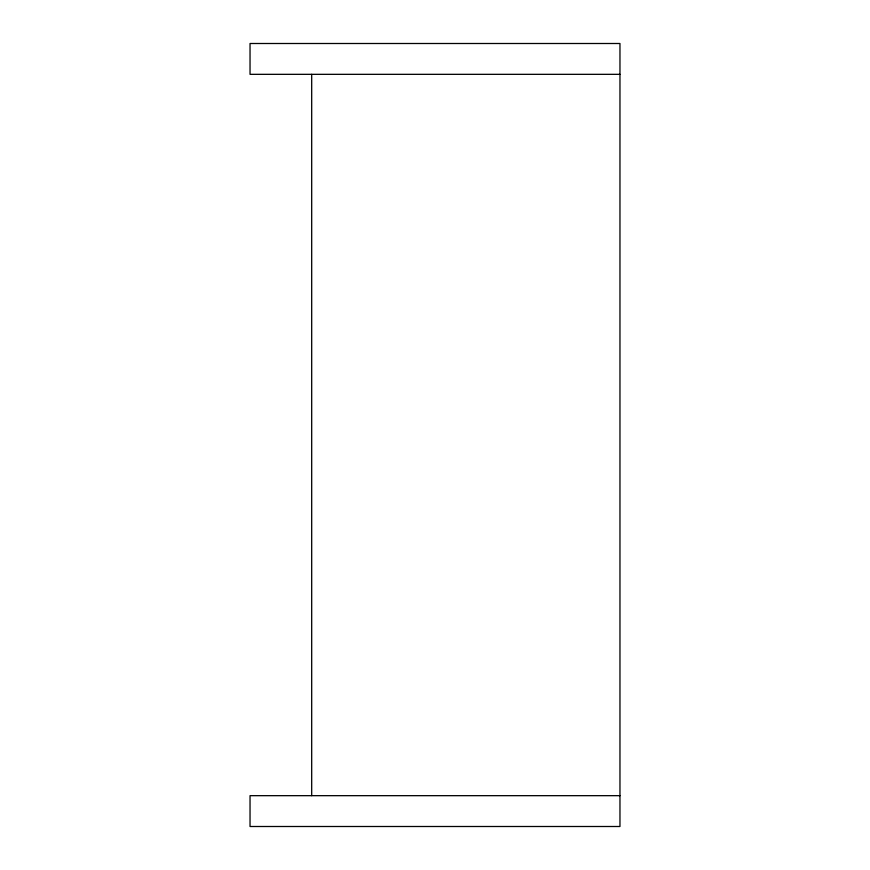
<?xml version="1.0" encoding="UTF-8"?>
<svg xmlns="http://www.w3.org/2000/svg" width="870" height="870" viewBox="0 0 870 870"><rect width="100%" height="100%" fill="white"/><g stroke="black" fill="none" stroke-linecap="round" stroke-linejoin="round"><path stroke-width="1.3" d="M619.962 74.331L250.038 74.331L250.038 43.5L619.962 43.5L619.962 826.5L250.038 826.5L250.038 795.669L619.962 795.669M311.688 74.331L311.688 795.669"/></g></svg>
